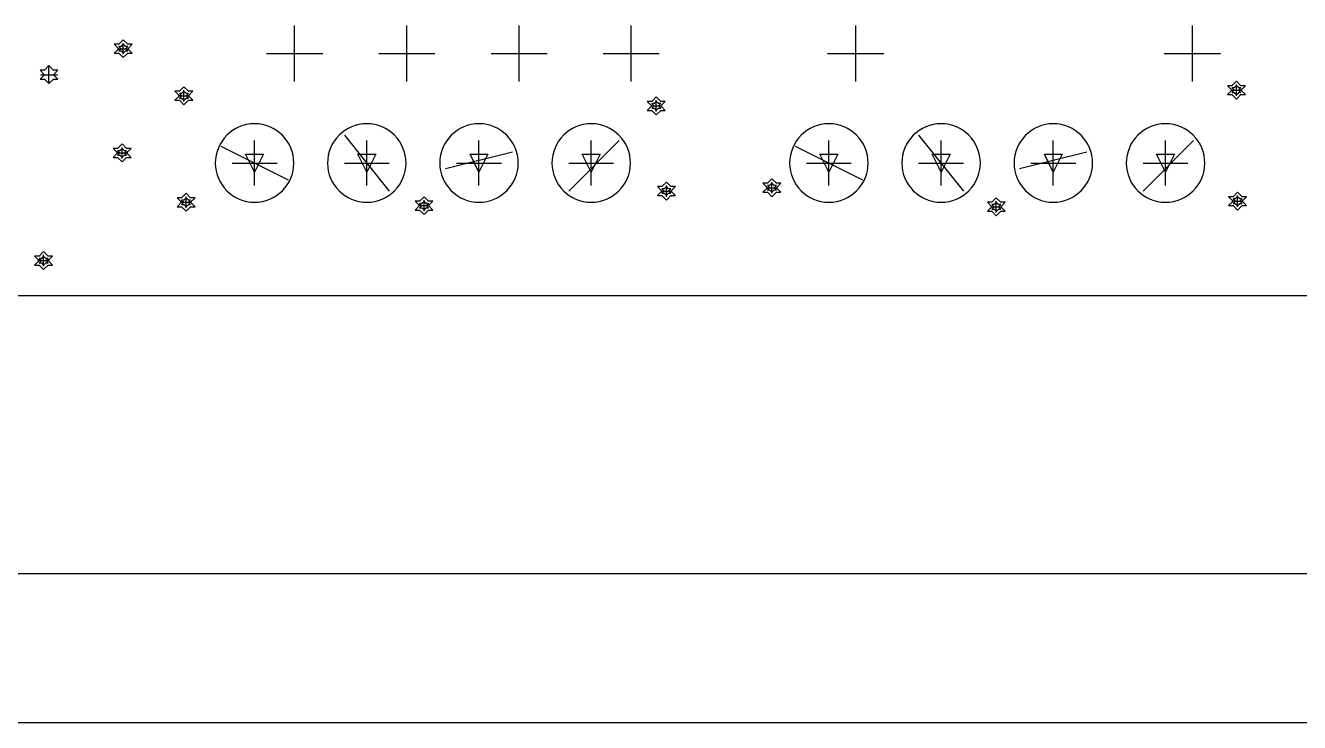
# Model space of a CAD drawing. Extents: x -1.38 to 3.87, y -2.67 to 0.8.
# Drawn here: x -0.609 to 0.526, y -2.629 to -2.007 of the extents above; entities that cross this region are included whole.
import ezdxf

# ---------------------------------------------------------------- set-up
doc = ezdxf.new("R2010")
doc.units = 0
for name, color, linetype in [('gd1', 1, 'CONTINUOUS'), ('gg1', 1, 'CONTINUOUS'), ('gm1', 6, 'CONTINUOUS'), ('gm8', 1, 'CONTINUOUS')]:
    doc.layers.add(name, color=color, linetype=linetype)

msp = doc.modelspace()

# ---------------------------------------------------------------- linework, layer by layer
at = {"layer": 'gd1', "color": 1}
for points in [[(-0.522, -2.036), (-0.518, -2.032), (-0.514, -2.032), (-0.518, -2.028), (-0.514, -2.024), (-0.518, -2.024), (-0.522, -2.02), (-0.526, -2.024), (-0.53, -2.024), (-0.526, -2.028), (-0.53, -2.032), (-0.526, -2.032), (-0.522, -2.036)], [(-0.522, -2.032), (-0.52, -2.03), (-0.518, -2.03), (-0.52, -2.028), (-0.518, -2.026), (-0.52, -2.026), (-0.522, -2.024), (-0.524, -2.026), (-0.526, -2.026), (-0.524, -2.028), (-0.526, -2.03), (-0.524, -2.03), (-0.522, -2.032)], [(-0.5882, -2.0591), (-0.5842, -2.0552), (-0.5802, -2.0552), (-0.5842, -2.0512), (-0.5802, -2.0471), (-0.5842, -2.0471), (-0.5882, -2.0431), (-0.5921, -2.0471), (-0.5961, -2.0471), (-0.5921, -2.0512), (-0.5961, -2.0552), (-0.5921, -2.0552), (-0.5882, -2.0591)], [(-0.468, -2.078), (-0.464, -2.074), (-0.46, -2.074), (-0.464, -2.07), (-0.46, -2.066), (-0.464, -2.066), (-0.468, -2.062), (-0.472, -2.066), (-0.476, -2.066), (-0.472, -2.07), (-0.476, -2.074), (-0.472, -2.074), (-0.468, -2.078)], [(-0.468, -2.074), (-0.466, -2.072), (-0.464, -2.072), (-0.466, -2.07), (-0.464, -2.068), (-0.466, -2.068), (-0.468, -2.066), (-0.47, -2.068), (-0.472, -2.068), (-0.47, -2.07), (-0.472, -2.072), (-0.47, -2.072), (-0.468, -2.074)], [(0.47, -2.073), (0.474, -2.069), (0.478, -2.069), (0.474, -2.065), (0.478, -2.061), (0.474, -2.061), (0.47, -2.057), (0.466, -2.061), (0.462, -2.061), (0.466, -2.065), (0.462, -2.069), (0.466, -2.069), (0.47, -2.073)], [(0.47, -2.069), (0.472, -2.067), (0.474, -2.067), (0.472, -2.065), (0.474, -2.063), (0.472, -2.063), (0.47, -2.061), (0.468, -2.063), (0.466, -2.063), (0.468, -2.065), (0.466, -2.067), (0.468, -2.067), (0.47, -2.069)], [(-0.047, -2.087), (-0.043, -2.083), (-0.039, -2.083), (-0.043, -2.079), (-0.039, -2.075), (-0.043, -2.075), (-0.047, -2.071), (-0.051, -2.075), (-0.055, -2.075), (-0.051, -2.079), (-0.055, -2.083), (-0.051, -2.083), (-0.047, -2.087)], [(-0.047, -2.083), (-0.045, -2.081), (-0.043, -2.081), (-0.045, -2.079), (-0.043, -2.077), (-0.045, -2.077), (-0.047, -2.075), (-0.049, -2.077), (-0.051, -2.077), (-0.049, -2.079), (-0.051, -2.081), (-0.049, -2.081), (-0.047, -2.083)], [(-0.523, -2.129), (-0.519, -2.125), (-0.515, -2.125), (-0.519, -2.121), (-0.515, -2.117), (-0.519, -2.117), (-0.523, -2.113), (-0.527, -2.117), (-0.531, -2.117), (-0.527, -2.121), (-0.531, -2.125), (-0.527, -2.125), (-0.523, -2.129)], [(-0.523, -2.125), (-0.521, -2.123), (-0.519, -2.123), (-0.521, -2.121), (-0.519, -2.119), (-0.521, -2.119), (-0.523, -2.117), (-0.525, -2.119), (-0.527, -2.119), (-0.525, -2.121), (-0.527, -2.123), (-0.525, -2.123), (-0.523, -2.125)], [(-0.405, -2.138), (-0.413, -2.122), (-0.397, -2.122), (-0.405, -2.138)], [(-0.305, -2.138), (-0.313, -2.122), (-0.297, -2.122), (-0.305, -2.138)], [(-0.205, -2.138), (-0.213, -2.122), (-0.197, -2.122), (-0.205, -2.138)], [(-0.105, -2.138), (-0.113, -2.122), (-0.097, -2.122), (-0.105, -2.138)], [(0.1068, -2.138), (0.0988, -2.122), (0.1148, -2.122), (0.1068, -2.138)], [(0.2068, -2.138), (0.1988, -2.122), (0.2148, -2.122), (0.2068, -2.138)], [(0.3068, -2.138), (0.2988, -2.122), (0.3148, -2.122), (0.3068, -2.138)], [(0.4068, -2.138), (0.3988, -2.122), (0.4148, -2.122), (0.4068, -2.138)], [(0.056, -2.16), (0.06, -2.156), (0.064, -2.156), (0.06, -2.152), (0.064, -2.148), (0.06, -2.148), (0.056, -2.144), (0.052, -2.148), (0.048, -2.148), (0.052, -2.152), (0.048, -2.156), (0.052, -2.156), (0.056, -2.16)], [(-0.466, -2.173), (-0.462, -2.169), (-0.458, -2.169), (-0.462, -2.165), (-0.458, -2.161), (-0.462, -2.161), (-0.466, -2.157), (-0.47, -2.161), (-0.474, -2.161), (-0.47, -2.165), (-0.474, -2.169), (-0.47, -2.169), (-0.466, -2.173)], [(-0.038, -2.163), (-0.034, -2.159), (-0.03, -2.159), (-0.034, -2.155), (-0.03, -2.151), (-0.034, -2.151), (-0.038, -2.147), (-0.042, -2.151), (-0.046, -2.151), (-0.042, -2.155), (-0.046, -2.159), (-0.042, -2.159), (-0.038, -2.163)], [(-0.038, -2.159), (-0.036, -2.157), (-0.034, -2.157), (-0.036, -2.155), (-0.034, -2.153), (-0.036, -2.153), (-0.038, -2.151), (-0.04, -2.153), (-0.042, -2.153), (-0.04, -2.155), (-0.042, -2.157), (-0.04, -2.157), (-0.038, -2.159)], [(0.056, -2.156), (0.058, -2.154), (0.06, -2.154), (0.058, -2.152), (0.06, -2.15), (0.058, -2.15), (0.056, -2.148), (0.054, -2.15), (0.052, -2.15), (0.054, -2.152), (0.052, -2.154), (0.054, -2.154), (0.056, -2.156)], [(0.471, -2.172), (0.475, -2.168), (0.479, -2.168), (0.475, -2.164), (0.479, -2.16), (0.475, -2.16), (0.471, -2.156), (0.467, -2.16), (0.463, -2.16), (0.467, -2.164), (0.463, -2.168), (0.467, -2.168), (0.471, -2.172)], [(-0.466, -2.169), (-0.464, -2.167), (-0.462, -2.167), (-0.464, -2.165), (-0.462, -2.163), (-0.464, -2.163), (-0.466, -2.161), (-0.468, -2.163), (-0.47, -2.163), (-0.468, -2.165), (-0.47, -2.167), (-0.468, -2.167), (-0.466, -2.169)], [(-0.254, -2.176), (-0.25, -2.172), (-0.246, -2.172), (-0.25, -2.168), (-0.246, -2.164), (-0.25, -2.164), (-0.254, -2.16), (-0.258, -2.164), (-0.262, -2.164), (-0.258, -2.168), (-0.262, -2.172), (-0.258, -2.172), (-0.254, -2.176)], [(-0.254, -2.172), (-0.252, -2.17), (-0.25, -2.17), (-0.252, -2.168), (-0.25, -2.166), (-0.252, -2.166), (-0.254, -2.164), (-0.256, -2.166), (-0.258, -2.166), (-0.256, -2.168), (-0.258, -2.17), (-0.256, -2.17), (-0.254, -2.172)], [(0.256, -2.177), (0.26, -2.173), (0.264, -2.173), (0.26, -2.169), (0.264, -2.165), (0.26, -2.165), (0.256, -2.161), (0.252, -2.165), (0.248, -2.165), (0.252, -2.169), (0.248, -2.173), (0.252, -2.173), (0.256, -2.177)], [(0.256, -2.173), (0.258, -2.171), (0.26, -2.171), (0.258, -2.169), (0.26, -2.167), (0.258, -2.167), (0.256, -2.165), (0.254, -2.167), (0.252, -2.167), (0.254, -2.169), (0.252, -2.171), (0.254, -2.171), (0.256, -2.173)], [(0.471, -2.168), (0.473, -2.166), (0.475, -2.166), (0.473, -2.164), (0.475, -2.162), (0.473, -2.162), (0.471, -2.16), (0.469, -2.162), (0.467, -2.162), (0.469, -2.164), (0.467, -2.166), (0.469, -2.166), (0.471, -2.168)], [(-0.593, -2.225), (-0.589, -2.221), (-0.585, -2.221), (-0.589, -2.217), (-0.585, -2.213), (-0.589, -2.213), (-0.593, -2.209), (-0.597, -2.213), (-0.601, -2.213), (-0.597, -2.217), (-0.601, -2.221), (-0.597, -2.221), (-0.593, -2.225)], [(-0.593, -2.221), (-0.591, -2.219), (-0.589, -2.219), (-0.591, -2.217), (-0.589, -2.215), (-0.591, -2.215), (-0.593, -2.213), (-0.595, -2.215), (-0.597, -2.215), (-0.595, -2.217), (-0.597, -2.219), (-0.595, -2.219), (-0.593, -2.221)]]:
    msp.add_lwpolyline(points, dxfattribs=at)
at = {"layer": 'gg1', "color": 1}
for points in [[(-0.527, -2.028), (-0.517, -2.028)], [(-0.522, -2.033), (-0.522, -2.023)], [(-0.5882, -2.0587), (-0.5882, -2.0436)], [(-0.5957, -2.0512), (-0.5806, -2.0512)], [(-0.468, -2.075), (-0.468, -2.065)], [(0.465, -2.065), (0.475, -2.065)], [(0.47, -2.07), (0.47, -2.06)], [(-0.473, -2.07), (-0.463, -2.07)], [(-0.047, -2.084), (-0.047, -2.074)], [(-0.052, -2.079), (-0.042, -2.079)], [(-0.405, -2.15), (-0.405, -2.11)], [(-0.305, -2.15), (-0.305, -2.11)], [(-0.205, -2.15), (-0.205, -2.11)], [(-0.105, -2.15), (-0.105, -2.11)], [(0.1068, -2.15), (0.1068, -2.11)], [(0.2068, -2.15), (0.2068, -2.11)], [(0.3068, -2.15), (0.3068, -2.11)], [(0.4068, -2.15), (0.4068, -2.11)], [(-0.528, -2.121), (-0.518, -2.121)], [(-0.523, -2.126), (-0.523, -2.116)], [(-0.425, -2.13), (-0.385, -2.13)], [(-0.325, -2.13), (-0.285, -2.13)], [(-0.225, -2.13), (-0.185, -2.13)], [(-0.125, -2.13), (-0.085, -2.13)], [(0.0868, -2.13), (0.1268, -2.13)], [(0.1868, -2.13), (0.2268, -2.13)], [(0.2868, -2.13), (0.3268, -2.13)], [(0.3868, -2.13), (0.4268, -2.13)], [(-0.043, -2.155), (-0.033, -2.155)], [(-0.038, -2.16), (-0.038, -2.15)], [(0.051, -2.152), (0.061, -2.152)], [(0.056, -2.157), (0.056, -2.147)], [(-0.471, -2.165), (-0.461, -2.165)], [(-0.466, -2.17), (-0.466, -2.16)], [(-0.259, -2.168), (-0.249, -2.168)], [(-0.254, -2.173), (-0.254, -2.163)], [(0.256, -2.174), (0.256, -2.164)], [(0.466, -2.164), (0.476, -2.164)], [(0.471, -2.169), (0.471, -2.159)], [(0.251, -2.169), (0.261, -2.169)], [(-0.593, -2.222), (-0.593, -2.212)], [(-0.598, -2.217), (-0.588, -2.217)]]:
    msp.add_lwpolyline(points, dxfattribs=at)
at = {"layer": 'gm1', "color": 6}
msp.add_lwpolyline([(-0.885, -2.248), (3.2489, -2.248)], dxfattribs=at)
at = {"layer": 'gm8', "color": 1}
for points in [[(-0.3693, -2.0573), (-0.3693, -2.0073)], [(-0.2693, -2.0573), (-0.2693, -2.0073)], [(-0.1693, -2.0573), (-0.1693, -2.0073)], [(-0.0693, -2.0573), (-0.0693, -2.0073)], [(0.1307, -2.0573), (0.1307, -2.0073)], [(0.4307, -2.0573), (0.4307, -2.0073)], [(-0.3943, -2.0323), (-0.3443, -2.0323)], [(-0.2943, -2.0323), (-0.2443, -2.0323)], [(-0.1943, -2.0323), (-0.1443, -2.0323)], [(-0.0943, -2.0323), (-0.0443, -2.0323)], [(0.1057, -2.0323), (0.1557, -2.0323)], [(0.4057, -2.0323), (0.4557, -2.0323)], [(-0.325, -2.105), (-0.285, -2.155)], [(-0.125, -2.155), (-0.08, -2.11)], [(0.1868, -2.105), (0.2268, -2.155)], [(0.3868, -2.155), (0.4318, -2.11)], [(-0.435, -2.115), (-0.375, -2.145)], [(-0.235, -2.135), (-0.175, -2.12)], [(0.0768, -2.115), (0.1368, -2.145)], [(0.2768, -2.135), (0.3368, -2.12)], [(-0.885, -2.496), (0.8916, -2.496)], [(-0.886, -2.629), (1.181, -2.629), (3.248, -2.629)]]:
    msp.add_lwpolyline(points, dxfattribs=at)
for points in [[(-0.37, -2.13), (-0.37, -2.13), (-0.37, -2.13, 1), (-0.44, -2.13), (-0.44, -2.13), (-0.44, -2.13, 1), (-0.37, -2.13), (-0.37, -2.13)], [(-0.27, -2.13), (-0.27, -2.13), (-0.27, -2.13, 1), (-0.34, -2.13), (-0.34, -2.13), (-0.34, -2.13, 1), (-0.27, -2.13), (-0.27, -2.13)], [(-0.17, -2.13), (-0.17, -2.13), (-0.17, -2.13, 1), (-0.24, -2.13), (-0.24, -2.13), (-0.24, -2.13, 1), (-0.17, -2.13), (-0.17, -2.13)], [(-0.07, -2.13), (-0.07, -2.13), (-0.07, -2.13, 1), (-0.14, -2.13), (-0.14, -2.13), (-0.14, -2.13, 1), (-0.07, -2.13), (-0.07, -2.13)], [(0.1418, -2.13), (0.1418, -2.13), (0.1418, -2.13, 1), (0.0718, -2.13), (0.0718, -2.13), (0.0718, -2.13, 1), (0.1418, -2.13), (0.1418, -2.13)], [(0.2418, -2.13), (0.2418, -2.13), (0.2418, -2.13, 1), (0.1718, -2.13), (0.1718, -2.13), (0.1718, -2.13, 1), (0.2418, -2.13), (0.2418, -2.13)], [(0.3418, -2.13), (0.3418, -2.13), (0.3418, -2.13, 1), (0.2718, -2.13), (0.2718, -2.13), (0.2718, -2.13, 1), (0.3418, -2.13), (0.3418, -2.13)], [(0.4418, -2.13), (0.4418, -2.13), (0.4418, -2.13, 1), (0.3718, -2.13), (0.3718, -2.13), (0.3718, -2.13, 1), (0.4418, -2.13), (0.4418, -2.13)]]:
    msp.add_lwpolyline(points, format="xyb", dxfattribs=at)

doc.saveas('drawing.dxf')
